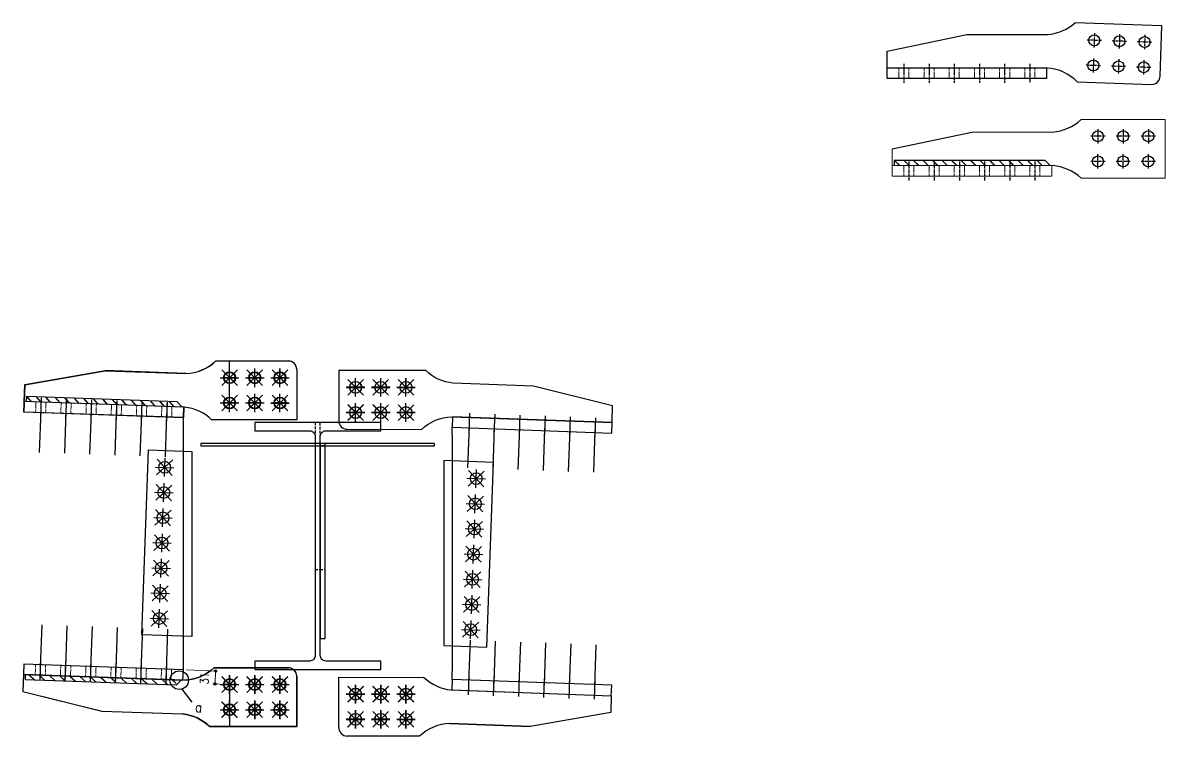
# Model space of a CAD drawing. Extents: x 89504 to 820828, y -112826 to 219894.
# Drawn here: x 807900 to 810620, y -107600 to -105902 of the extents above; entities that cross this region are included whole.
import ezdxf
from ezdxf.enums import TextEntityAlignment as Align

# ---------------------------------------------------------------- set-up
doc = ezdxf.new("R2010")
doc.units = 0
doc.header["$MEASUREMENT"] = 0
for name, pattern in [('CENTER', [2, 1.25, -0.25, 0.25, -0.25]), ('CENTER1', [10, 6.25, -1.25, 1.25, -1.25]), ('DUMMY', [0]), ('HIDDEN', [9.525, 6.35, -3.175])]:
    doc.linetypes.add(name, pattern=pattern)
doc.layers.get('0').update_dxf_attribs({"color": 3, "linetype": 'CONTINUOUS'})
doc.layers.get('Defpoints').update_dxf_attribs({"linetype": 'CONTINUOUS'})
for name, color, linetype in [('2D_HL_GLN', 6, 'CONTINUOUS'), ('G_--_GLN', 7, 'CONTINUOUS'), ('G_--_KLN', 2, 'HIDDEN'), ('JO_--_GLN', 7, 'CONTINUOUS'), ('JO_--_KLN', 2, 'HIDDEN'), ('JO_BLT_MRK', 6, 'CONTINUOUS'), ('WCS金物', 30, 'CONTINUOUS'), ('寸法', 4, 'CONTINUOUS'), ('金物', 7, 'CONTINUOUS')]:
    doc.layers.add(name, color=color, linetype=linetype)
doc.layers.add('_1-F_ADDL', color=8, linetype='DUMMY', plot=False)
doc.styles.add('DRACAD', font='txt', dxfattribs={"width": 0.85, "bigfont": 'extfont2'})
doc.styles.add('KANJI', font='simplex.shx', dxfattribs={"width": 0.7, "bigfont": 'extfont2.shx'})
doc.dimstyles.new('S5', dxfattribs={"dimscale": 5, "dimtxt": 4, "dimasz": 1, "dimexe": 1, "dimexo": 1.5, "dimgap": 1, "dimtad": 1, "dimtxsty": 'KANJI', "dimblk": 'ORIGIN', "dimcen": 0, "dimclrd": 256, "dimclre": 256, "dimclrt": 256, "dimadec": 0, "dimazin": 0, "dimtfac": 1, "dimtmove": 2, "dimatfit": 2, "dimfxl": 1, "dimtolj": 2, "dimlwd": 5, "dimlwe": 5, "dimarcsym": 0})

# ---------------------------------------------------------------- blocks, each defined once
blk = doc.blocks.new('_ORIGIN')
at = {"color": 0, "linetype": 'ByBlock'}
blk.add_line((0, 0), (-1, 0), dxfattribs=at)
blk.add_circle((0, 0), 0.5, dxfattribs=at)
blk = doc.blocks.new('*D347')
at = {"layer": 'Defpoints', "color": 0}
for p in [(808282.1, -107442), (808358.6, -107444.7), (808392.1, -107477)]:
    blk.add_point(p, dxfattribs=at)
at = {"layer": '寸法', "lineweight": 5}
for p, q in [((808289.6, -107442.3), (808363.6, -107444.9)), ((808384.6, -107476.8), (808352.6, -107475.7)), ((808357.7, -107470.8), (808358.5, -107449.7))]:
    blk.add_line(p, q, dxfattribs=at)
at = {"layer": '寸法', "lineweight": 5, "xscale": 5, "yscale": 5, "zscale": 5}
for p, rotation in [((808358.6, -107444.7), 87.99999999999292), ((808357.6, -107475.8), 267.9999999999929)]:
    blk.add_blockref('_ORIGIN', p, dxfattribs=dict(at, rotation=rotation))
at = {"layer": '寸法', "insert": (808332.6, -107462.1), "char_height": 20, "attachment_point": 5, "rotation": 88, "style": 'DRACAD'}
blk.add_mtext('\\A2;31', dxfattribs=at)

msp = doc.modelspace()

# ---------------------------------------------------------------- hatches: boundary and pattern name
at = {"layer": '金物', "ltscale": 6}
h = msp.add_hatch(dxfattribs=at)
h.set_pattern_fill('JIS_LC_20', color=256, scale=0.8, angle=90)
h.set_pattern_definition([(135, (808065.551, -109320.765), (-11.31371, -11.31371), []), (135, (808065.551, -109320.445), (-11.31371, -11.31371), [])])
h.paths.add_polyline_path([(810153.55118, -106241.76536), (809974.55118, -106241.76536), (809974.55118, -106229.76536), (810153.55118, -106229.76536)])
h.paths.add_polyline_path([(810333.55118, -106241.76536), (810153.55118, -106241.76536), (810153.55118, -106229.76536), (810333.55118, -106229.76536)])
h.paths.add_polyline_path([(810331.55118, -106241.76536), (810333.55118, -106235.76536)], flags=17)
h = msp.add_hatch(dxfattribs=at)
h.set_pattern_fill('JIS_LC_20', color=256, scale=0.8, angle=88)
h.set_pattern_definition([(133, (805892.902, -109814.073), (-11.70166, -10.911974), []), (133, (805892.913, -109813.754), (-11.70166, -10.911974), [])])
h.paths.add_polyline_path([(808087.08529, -106809.81921), (807908.19433, -106803.5722), (807908.61312, -106791.57951), (808087.50408, -106797.82652)])
h.paths.add_polyline_path([(808266.97564, -106816.10112), (808087.08529, -106809.81921), (808087.50408, -106797.82652), (808267.39443, -106804.10843)])
h.paths.add_polyline_path([(808264.97685, -106816.03132), (808267.18503, -106810.10478)], flags=17)
h = msp.add_hatch(dxfattribs=at)
h.set_pattern_fill('JIS_LC_20', color=256, scale=0.8, angle=268)
h.set_pattern_definition([(137, (806106.068, -110515.152), (-10.911974, -11.70166), []), (137, (806106.057, -110514.832), (-10.911974, -11.70166), [])])
h.paths.add_polyline_path([(808085.34031, -107460.17781), (807906.44935, -107453.9308), (807906.03056, -107465.92349), (808084.92152, -107472.1705)])
h.paths.add_polyline_path([(808265.23066, -107466.45972), (808085.34031, -107460.17781), (808084.92152, -107472.1705), (808264.81187, -107478.45241)])
h.paths.add_polyline_path([(808263.23188, -107466.38992), (808265.02126, -107472.45607)], flags=17)

# ---------------------------------------------------------------- linework, layer by layer
at = {"layer": '2D_HL_GLN'}
for p, q in [((808410.7594, -106727.97828), (808373.4234, -106765.31428)), ((808373.4254, -106727.97628), (808410.7614, -106765.31228)), ((808392.0934, -106768.64428), (808392.0934, -106724.64428)), ((808470.7594, -106727.97828), (808433.4234, -106765.31428)), ((808433.4254, -106727.97628), (808470.7614, -106765.31228)), ((808452.0934, -106768.64428), (808452.0934, -106724.64428)), ((808530.7594, -106727.97828), (808493.4234, -106765.31428)), ((808493.4254, -106727.97628), (808530.7614, -106765.31228)), ((808512.0934, -106768.64428), (808512.0934, -106724.64428)), ((808370.0934, -106746.64428), (808414.0934, -106746.64428)), ((808430.0934, -106746.64428), (808474.0934, -106746.64428)), ((808490.0934, -106746.64428), (808534.0934, -106746.64428)), ((808710.7594, -106751.02974), (808673.4234, -106788.36574)), ((808673.4254, -106751.02774), (808710.7614, -106788.36374)), ((808692.0934, -106791.69574), (808692.0934, -106747.69574)), ((808770.7594, -106751.02974), (808733.4234, -106788.36574)), ((808733.4254, -106751.02774), (808770.7614, -106788.36374)), ((808752.0934, -106791.69574), (808752.0934, -106747.69574)), ((808830.7594, -106751.02974), (808793.4234, -106788.36574)), ((808793.4254, -106751.02774), (808830.7614, -106788.36374)), ((808812.0934, -106791.69574), (808812.0934, -106747.69574)), ((808410.7594, -106787.97828), (808373.4234, -106825.31428)), ((808373.4254, -106787.97628), (808410.7614, -106825.31228)), ((808392.0934, -106828.64428), (808392.0934, -106784.64428)), ((808470.7594, -106787.97828), (808433.4234, -106825.31428)), ((808433.4254, -106787.97628), (808470.7614, -106825.31228)), ((808452.0934, -106828.64428), (808452.0934, -106784.64428)), ((808530.7594, -106787.97828), (808493.4234, -106825.31428)), ((808493.4254, -106787.97628), (808530.7614, -106825.31228)), ((808512.0934, -106828.64428), (808512.0934, -106784.64428)), ((808670.0934, -106769.69574), (808714.0934, -106769.69574)), ((808730.0934, -106769.69574), (808774.0934, -106769.69574)), ((808790.0934, -106769.69574), (808834.0934, -106769.69574)), ((808370.0934, -106806.64428), (808414.0934, -106806.64428)), ((808430.0934, -106806.64428), (808474.0934, -106806.64428)), ((808490.0934, -106806.64428), (808534.0934, -106806.64428)), ((808710.7594, -106811.02974), (808673.4234, -106848.36574)), ((808673.4254, -106811.02774), (808710.7614, -106848.36374)), ((808692.0934, -106851.69574), (808692.0934, -106807.69574)), ((808770.7594, -106811.02974), (808733.4234, -106848.36574)), ((808733.4254, -106811.02774), (808770.7614, -106848.36374)), ((808752.0934, -106851.69574), (808752.0934, -106807.69574)), ((808830.7594, -106811.02974), (808793.4234, -106848.36574)), ((808793.4254, -106811.02774), (808830.7614, -106848.36374)), ((808812.0934, -106851.69574), (808812.0934, -106807.69574)), ((807942.4937, -106824.40937), (807938.89424, -106924.34457)), ((808002.45482, -106826.56905), (807998.85536, -106926.50425)), ((808062.41594, -106828.72872), (808058.81648, -106928.66392)), ((808122.37706, -106830.88839), (808118.7776, -106930.82359)), ((808182.33818, -106833.04807), (808178.73872, -106932.98327)), ((808242.29929, -106835.20774), (808238.69984, -106935.14294)), ((808670.0934, -106829.69574), (808714.0934, -106829.69574)), ((808730.0934, -106829.69574), (808774.0934, -106829.69574)), ((808790.0934, -106829.69574), (808834.0934, -106829.69574)), ((808962.24745, -106861.13876), (808958.648, -106961.07396)), ((809022.20857, -106863.29843), (809018.60912, -106963.23363)), ((809082.16969, -106865.45811), (809078.57024, -106965.3933)), ((809142.13081, -106867.61778), (809138.53135, -106967.55298)), ((809202.09193, -106869.77745), (809198.49247, -106969.71265)), ((809262.05305, -106871.93713), (809258.45359, -106971.87233)), ((807942.13375, -107434.79195), (807945.73321, -107334.85676)), ((808002.09487, -107436.95163), (808005.69433, -107337.01643)), ((808062.05599, -107439.1113), (808065.65545, -107339.1761)), ((808122.01711, -107441.27097), (808125.61657, -107341.33578)), ((808181.97823, -107443.43065), (808185.57769, -107343.49545)), ((808241.93935, -107445.59032), (808245.5388, -107345.65512)), ((808961.88751, -107471.52134), (808965.48696, -107371.58614)), ((809021.84863, -107473.68101), (809025.44808, -107373.74581)), ((809081.80975, -107475.84069), (809085.4092, -107375.90549)), ((809141.77086, -107478.00036), (809145.37032, -107378.06516)), ((809201.73198, -107480.16003), (809205.33144, -107380.22483)), ((809261.6931, -107482.31971), (809265.29256, -107382.38451)), ((808410.7594, -107458.36734), (808373.4234, -107495.70334)), ((808373.4254, -107458.36534), (808410.7614, -107495.70134)), ((808392.0934, -107499.03334), (808392.0934, -107455.03334)), ((808470.7594, -107458.36734), (808433.4234, -107495.70334)), ((808433.4254, -107458.36534), (808470.7614, -107495.70134)), ((808452.0934, -107499.03334), (808452.0934, -107455.03334)), ((808530.7594, -107458.36734), (808493.4234, -107495.70334)), ((808493.4254, -107458.36534), (808530.7614, -107495.70134)), ((808512.0934, -107499.03334), (808512.0934, -107455.03334)), ((808370.0934, -107477.03334), (808414.0934, -107477.03334)), ((808430.0934, -107477.03334), (808474.0934, -107477.03334)), ((808490.0934, -107477.03334), (808534.0934, -107477.03334)), ((808670.0934, -107500.0848), (808714.0934, -107500.0848)), ((808710.7594, -107481.4188), (808673.4234, -107518.7548)), ((808673.4254, -107481.4168), (808710.7614, -107518.7528)), ((808692.0934, -107522.0848), (808692.0934, -107478.0848)), ((808730.0934, -107500.0848), (808774.0934, -107500.0848)), ((808770.7594, -107481.4188), (808733.4234, -107518.7548)), ((808733.4254, -107481.4168), (808770.7614, -107518.7528)), ((808752.0934, -107522.0848), (808752.0934, -107478.0848)), ((808790.0934, -107500.0848), (808834.0934, -107500.0848)), ((808830.7594, -107481.4188), (808793.4234, -107518.7548)), ((808793.4254, -107481.4168), (808830.7614, -107518.7528)), ((808812.0934, -107522.0848), (808812.0934, -107478.0848)), ((808410.7594, -107518.36734), (808373.4234, -107555.70334)), ((808373.4254, -107518.36534), (808410.7614, -107555.70134)), ((808392.0934, -107559.03334), (808392.0934, -107515.03334)), ((808470.7594, -107518.36734), (808433.4234, -107555.70334)), ((808433.4254, -107518.36534), (808470.7614, -107555.70134)), ((808452.0934, -107559.03334), (808452.0934, -107515.03334)), ((808530.7594, -107518.36734), (808493.4234, -107555.70334)), ((808493.4254, -107518.36534), (808530.7614, -107555.70134)), ((808512.0934, -107559.03334), (808512.0934, -107515.03334)), ((808370.0934, -107537.03334), (808414.0934, -107537.03334)), ((808430.0934, -107537.03334), (808474.0934, -107537.03334)), ((808490.0934, -107537.03334), (808534.0934, -107537.03334)), ((808710.7594, -107541.4188), (808673.4234, -107578.7548)), ((808673.4254, -107541.4168), (808710.7614, -107578.7528)), ((808692.0934, -107582.0848), (808692.0934, -107538.0848)), ((808770.7594, -107541.4188), (808733.4234, -107578.7548)), ((808733.4254, -107541.4168), (808770.7614, -107578.7528)), ((808752.0934, -107582.0848), (808752.0934, -107538.0848)), ((808830.7594, -107541.4188), (808793.4234, -107578.7548)), ((808793.4254, -107541.4168), (808830.7614, -107578.7528)), ((808812.0934, -107582.0848), (808812.0934, -107538.0848)), ((808670.0934, -107560.0848), (808714.0934, -107560.0848)), ((808730.0934, -107560.0848), (808774.0934, -107560.0848)), ((808790.0934, -107560.0848), (808834.0934, -107560.0848))]:
    msp.add_line(p, q, dxfattribs=at)
for centre in [(808392.0934, -106746.64428), (808452.0934, -106746.64428), (808512.0934, -106746.64428), (808692.0934, -106769.69574), (808752.0934, -106769.69574), (808812.0934, -106769.69574), (808392.0934, -106806.64428), (808452.0934, -106806.64428), (808512.0934, -106806.64428), (808692.0934, -106829.69574), (808752.0934, -106829.69574), (808812.0934, -106829.69574), (808392.0934, -107477.03334), (808452.0934, -107477.03334), (808512.0934, -107477.03334), (808692.0934, -107500.0848), (808752.0934, -107500.0848), (808812.0934, -107500.0848), (808392.0934, -107537.03334), (808452.0934, -107537.03334), (808512.0934, -107537.03334), (808692.0934, -107560.0848), (808752.0934, -107560.0848), (808812.0934, -107560.0848)]:
    msp.add_circle(centre, 14, dxfattribs=at)
at = {"layer": '_1-F_ADDL'}
for p, q in [((808392.0934, -106789.64428), (808392.0934, -106706.64655)), ((808392.0934, -107494.03334), (808392.0934, -107577.03334))]:
    msp.add_line(p, q, dxfattribs=at)
at = {"layer": 'G_--_GLN'}
for p, q in [((808282.0934, -106860.6566), (808282.0934, -106841.64428)), ((808282.0934, -107423.02102), (808282.0934, -106860.6566)), ((808922.0934, -106883.70806), (808922.0934, -106864.69574)), ((808922.0934, -106883.70806), (808922.0934, -107446.07248)), ((808282.0934, -107442.03334), (808282.0934, -107423.02102)), ((808922.0934, -107465.0848), (808922.0934, -107446.07248))]:
    msp.add_line(p, q, dxfattribs=at)
msp.add_lwpolyline([(808452.0934, -106853.17001), (808452.0934, -106873.17001), (808583.0934, -106873.17001, -0.4142135624), (808596.0934, -106886.17001), (808596.0934, -107408.17001, -0.4142135624), (808583.0934, -107421.17001), (808452.0934, -107421.17001), (808452.0934, -107441.17001), (808752.0934, -107441.17001), (808752.0934, -107421.17001), (808621.0934, -107421.17001, -0.4142135624), (808608.0934, -107408.17001), (808608.0934, -106886.17001, -0.4142135624), (808621.0934, -106873.17001), (808752.0934, -106873.17001), (808752.0934, -106853.17001)], format="xyb", close=True, dxfattribs=at)
at = {"layer": 'G_--_KLN'}
msp.add_lwpolyline([(808596.0934, -106853.16982), (808596.0934, -107203.16982), (808608.0934, -107203.16982), (808608.0934, -106853.16982)], close=True, dxfattribs=at)
at = {"layer": 'JO_--_GLN'}
for p, q in [((808183.42807, -107358.42775), (808199.26568, -106918.71288)), ((808199.26568, -106918.71288), (808302.0934, -106922.41652)), ((808302.0934, -106922.41652), (808302.0934, -107362.70183)), ((809020.75873, -106948.30133), (808902.0934, -106944.02725)), ((808902.0934, -106944.02725), (808902.0934, -107384.31256)), ((809004.92112, -107388.0162), (809020.75873, -106948.30133)), ((808302.0934, -107362.70183), (808183.42807, -107358.42775)), ((808902.0934, -107384.31256), (809004.92112, -107388.0162))]:
    msp.add_line(p, q, dxfattribs=at)
for points in [[(808324.0934, -106903.16982), (808324.0934, -106909.16982), (808880.0934, -106909.16982), (808880.0934, -106903.16982)], [(808620.0934, -107367.17001), (808620.0934, -106909.16982), (808608.0934, -106909.16982), (808608.0934, -107367.17001)]]:
    msp.add_lwpolyline(points, close=True, dxfattribs=at)
at = {"layer": 'JO_--_KLN'}
msp.add_lwpolyline([(808608.0934, -106903.16982), (808608.0934, -107203.16982), (808620.0934, -107203.16982), (808620.0934, -106903.16982)], close=True, dxfattribs=at)
at = {"layer": 'JO_BLT_MRK'}
for p, q in [((808215.81423, -106959.33486), (808259.78572, -106960.91862)), ((808257.12575, -106942.14471), (808218.47005, -106978.11262)), ((808219.81602, -106940.79889), (808255.78393, -106979.45459)), ((808237.00809, -106982.11248), (808238.59185, -106938.141)), ((808957.35912, -106986.04375), (809001.33061, -106987.62751)), ((808998.67065, -106968.8536), (808960.01495, -107004.82151)), ((808961.36091, -106967.50778), (808997.32882, -107006.16348)), ((808978.55299, -107008.82137), (808980.13675, -106964.84988)), ((808254.96608, -107002.10583), (808216.31038, -107038.07374)), ((808217.65634, -107000.76001), (808253.62426, -107039.41571)), ((808234.84842, -107042.0736), (808236.43218, -106998.10211)), ((808213.65456, -107019.29598), (808257.62604, -107020.87974)), ((808996.51097, -107028.81472), (808957.85527, -107064.78263)), ((808959.20124, -107027.4689), (808995.16915, -107066.12459)), ((808976.39331, -107068.78249), (808977.97707, -107024.811)), ((808252.80641, -107062.06695), (808214.15071, -107098.03486)), ((808215.49667, -107060.72113), (808251.46458, -107099.37683)), ((808232.68875, -107102.03472), (808234.27251, -107058.06323)), ((808955.19945, -107046.00487), (808999.17094, -107047.58863)), ((808211.49488, -107079.2571), (808255.46637, -107080.84086)), ((808994.3513, -107088.77584), (808955.6956, -107124.74375)), ((808957.04156, -107087.43002), (808993.00948, -107126.08571)), ((808974.23364, -107128.74361), (808975.8174, -107084.77212)), ((808250.64673, -107122.02807), (808211.99103, -107157.99598)), ((808213.337, -107120.68225), (808249.30491, -107159.33795)), ((808230.52907, -107161.99584), (808232.11283, -107118.02435)), ((808953.03978, -107105.96598), (808997.01126, -107107.54975)), ((808209.33521, -107139.21822), (808253.3067, -107140.80198)), ((808992.19163, -107148.73695), (808953.53593, -107184.70487)), ((808954.88189, -107147.39113), (808990.8498, -107186.04683)), ((808972.07397, -107188.70473), (808973.65773, -107144.73324)), ((808950.8801, -107165.9271), (808994.85159, -107167.51086)), ((808207.17554, -107199.17934), (808251.14702, -107200.7631)), ((808248.48706, -107181.98919), (808209.83136, -107217.9571)), ((808211.17732, -107180.64337), (808247.14524, -107219.29906)), ((808228.3694, -107221.95696), (808229.95316, -107177.98547)), ((808969.91429, -107248.66585), (808971.49805, -107204.69436)), ((808948.72043, -107225.88822), (808992.69192, -107227.47198)), ((808990.03195, -107208.69807), (808951.37625, -107244.66599)), ((808952.72222, -107207.35225), (808988.69013, -107246.00795)), ((808246.32739, -107241.9503), (808207.67169, -107277.91822)), ((808209.01765, -107240.60449), (808244.98556, -107279.26018)), ((808226.20973, -107281.91808), (808227.79349, -107237.94659)), ((808205.01586, -107259.14045), (808248.98735, -107260.72421)), ((808946.56076, -107285.84934), (808990.53224, -107287.4331)), ((808987.87228, -107268.65919), (808949.21658, -107304.62711)), ((808950.56254, -107267.31337), (808986.53046, -107305.96907)), ((808967.75462, -107308.62697), (808969.33838, -107264.65548)), ((808244.16771, -107301.91142), (808205.51201, -107337.87934)), ((808206.85798, -107300.5656), (808242.82589, -107339.2213)), ((808224.05005, -107341.8792), (808225.63381, -107297.90771)), ((808202.85619, -107319.10157), (808246.82768, -107320.68533)), ((808985.71261, -107328.62031), (808947.05691, -107364.58822)), ((808948.40287, -107327.27449), (808984.37078, -107365.93019)), ((808965.59495, -107368.58809), (808967.17871, -107324.6166)), ((808944.40108, -107345.81046), (808988.37257, -107347.39422))]:
    msp.add_line(p, q, dxfattribs=at)
for centre in [(808237.79997, -106960.12674), (808979.34487, -106986.83563), (808235.6403, -107020.08786), (808977.18519, -107046.79675), (808233.48063, -107080.04898), (808975.02552, -107106.75786), (808231.32095, -107140.0101), (808972.86585, -107166.71898), (808229.16128, -107199.97122), (808970.70617, -107226.6801), (808227.00161, -107259.93233), (808968.5465, -107286.64122), (808224.84193, -107319.89345), (808966.38683, -107346.60234)]:
    msp.add_circle(centre, 14, dxfattribs=at)
at = {"layer": 'WCS金物', "color": 30}
for p, q in [((808532.93893, -106706.93112), (808532.93893, -106706.93112)), ((807904.67931, -106763.00838), (808095.99598, -106729.87331)), ((808095.99598, -106729.87331), (808095.99598, -106729.87331)), ((808095.99598, -106729.87331), (808095.99598, -106729.87331)), ((808095.99598, -106729.87331), (808095.99598, -106729.87331)), ((808287.87156, -106736.78431), (808095.99598, -106729.87331)), ((808410.88387, -106728.11893), (808373.50699, -106765.41401)), ((808373.54989, -106728.07603), (808410.84497, -106765.45291)), ((808392.17333, -106768.76446), (808392.22153, -106724.76449)), ((808470.88383, -106728.18466), (808433.50695, -106765.47974)), ((808433.54986, -106728.14176), (808470.84493, -106765.51864)), ((808452.17329, -106768.83019), (808452.2215, -106724.83022)), ((808530.8838, -106728.2504), (808493.50692, -106765.54547)), ((808493.54982, -106728.2075), (808530.8449, -106765.58438)), ((808512.17326, -106768.89592), (808512.22146, -106724.89595)), ((808652.24142, -106729.39992), (808652.24142, -106729.39992)), ((807904.67931, -106763.00838), (807904.67931, -106763.00838)), ((807904.67931, -106763.00838), (807904.67931, -106763.00838)), ((808370.19744, -106746.74037), (808414.19742, -106746.78857)), ((808430.19741, -106746.8061), (808474.19738, -106746.85431)), ((808490.19737, -106746.87183), (808534.19735, -106746.92004)), ((808714.19756, -106769.46765), (808670.19758, -106769.41947)), ((808710.886, -106750.79601), (808673.50914, -106788.0911)), ((808673.55202, -106750.75713), (808710.84711, -106788.13399)), ((808692.17348, -106791.44354), (808692.22166, -106747.44357)), ((808774.19752, -106769.53335), (808730.19755, -106769.48517)), ((808770.88597, -106750.86172), (808733.5091, -106788.15681)), ((808733.55199, -106750.82283), (808770.84708, -106788.1997)), ((808752.17344, -106791.50925), (808752.22163, -106747.50928)), ((808834.19749, -106769.59906), (808790.19751, -106769.55087)), ((808830.88593, -106750.92742), (808793.50907, -106788.22251)), ((808793.55195, -106750.88854), (808830.84704, -106788.2654)), ((808812.17341, -106791.57495), (808812.22159, -106747.57498)), ((809115.74969, -106766.60271), (809115.74969, -106766.60271)), ((808410.81814, -106788.1189), (808373.44126, -106825.41397)), ((808373.48416, -106788.076), (808410.77924, -106825.45288)), ((808392.1076, -106828.76442), (808392.1558, -106784.76445)), ((808470.8181, -106788.18463), (808433.44122, -106825.4797)), ((808433.48413, -106788.14173), (808470.7792, -106825.51861)), ((808452.10756, -106828.83015), (808452.15577, -106784.83018)), ((808530.81807, -106788.25036), (808493.44119, -106825.54543)), ((808493.48409, -106788.20746), (808530.77917, -106825.58434)), ((808512.10753, -106828.89589), (808512.15573, -106784.89591)), ((807903.19441, -106812.73615), (807903.19441, -106812.73615)), ((807903.23952, -106802.98246), (807903.23952, -106802.98246)), ((808284.99198, -106816.73247), (807903.23952, -106802.98246)), ((807903.23952, -106802.98246), (807903.23952, -106802.98246)), ((808282.99327, -106816.66048), (808282.99327, -106816.66048)), ((808370.13171, -106806.74033), (808414.13169, -106806.78854)), ((808430.13168, -106806.80607), (808474.13165, -106806.85427)), ((808490.13164, -106806.8718), (808534.13161, -106806.92)), ((808710.8203, -106810.79598), (808673.44343, -106848.09107)), ((808673.48632, -106810.75709), (808710.78141, -106848.13396)), ((808692.10777, -106851.44351), (808692.15596, -106807.44353)), ((808770.82026, -106810.86168), (808733.4434, -106848.15677)), ((808733.48628, -106810.8228), (808770.78137, -106848.19966)), ((808752.10774, -106851.50921), (808752.15592, -106807.50924)), ((808830.82023, -106810.92738), (808793.44336, -106848.22248)), ((808793.48625, -106810.8885), (808830.78134, -106848.26536)), ((808812.1077, -106851.57492), (808812.15589, -106807.57494)), ((809304.18679, -106813.41571), (809304.18679, -106813.41571)), ((808351.86807, -106849.16068), (808351.86807, -106849.16068)), ((808552.08774, -106846.94011), (808552.08774, -106846.94011)), ((808552.11166, -106845.52605), (808552.11166, -106845.52605)), ((808714.13185, -106829.46761), (808670.13188, -106829.41943)), ((808774.13182, -106829.53332), (808730.13184, -106829.48513)), ((808834.13178, -106829.59902), (808790.13181, -106829.55084)), ((808922.99326, -106839.71194), (808922.99326, -106839.71194)), ((808652.08814, -106869.39912), (808652.08814, -106869.39912)), ((809302.74702, -106853.38979), (809302.74702, -106853.38979)), ((808552.09866, -107437.33002), (808552.09866, -107437.33002)), ((807901.43978, -107453.33921), (807901.43978, -107453.33921)), ((808281.19354, -107467.01714), (808281.19354, -107467.01714)), ((808373.36657, -107495.80171), (808410.74344, -107458.50663)), ((808410.70055, -107495.84061), (808373.40546, -107458.46373)), ((808392.0791, -107455.15419), (808392.0309, -107499.15416)), ((808433.36653, -107495.86743), (808470.7434, -107458.57235)), ((808470.70051, -107495.90632), (808433.40542, -107458.52945)), ((808452.07906, -107455.2199), (808452.03087, -107499.21988)), ((808493.36649, -107495.93315), (808530.74336, -107458.63806)), ((808530.70047, -107495.97204), (808493.40539, -107458.59517)), ((808512.07902, -107455.28562), (808512.03083, -107499.28559)), ((808652.07515, -107461.20309), (808652.07515, -107461.20309)), ((808652.09906, -107459.78904), (808652.09906, -107459.78904)), ((808852.31873, -107457.56842), (808852.31873, -107457.56842)), ((807900, -107493.31329), (807900, -107493.31329)), ((808370.05501, -107477.13008), (808414.05499, -107477.17827)), ((808430.05498, -107477.19579), (808474.05495, -107477.24399)), ((808490.05494, -107477.26151), (808534.05492, -107477.3097)), ((808714.05517, -107499.85734), (808670.0552, -107499.80914)), ((808673.36875, -107518.47878), (808710.74562, -107481.1837)), ((808710.70272, -107518.52167), (808673.40764, -107481.1448)), ((808692.07928, -107477.83325), (808692.03109, -107521.83323)), ((808774.05513, -107499.92305), (808730.05516, -107499.87486)), ((808733.36871, -107518.5445), (808770.74558, -107481.24942)), ((808770.70269, -107518.58739), (808733.4076, -107481.21052)), ((808752.07924, -107477.89897), (808752.03105, -107521.89894)), ((808834.0551, -107499.98877), (808790.05512, -107499.94058)), ((808793.36868, -107518.61022), (808830.74555, -107481.31513)), ((808830.70265, -107518.65311), (808793.40757, -107481.27624)), ((808812.07921, -107477.96469), (808812.03101, -107521.96466)), ((808919.19483, -107489.99661), (809300.94729, -107503.74653)), ((808921.19354, -107490.0686), (808921.19354, -107490.0686)), ((809300.94729, -107503.74653), (809300.94729, -107503.74653)), ((809300.94729, -107503.74653), (809300.94729, -107503.74653)), ((809300.9924, -107493.99283), (809300.9924, -107493.99283)), ((808373.30085, -107555.80168), (808410.67772, -107518.50659)), ((808410.63483, -107555.84057), (808373.33974, -107518.4637)), ((808392.01338, -107515.15415), (808391.96519, -107559.15412)), ((808433.30081, -107555.8674), (808470.67768, -107518.57231)), ((808470.63479, -107555.90629), (808433.33971, -107518.52942)), ((808452.01334, -107515.21987), (808451.96515, -107559.21984)), ((808493.30078, -107555.93311), (808530.67765, -107518.63803)), ((808530.63476, -107555.972), (808493.33967, -107518.59513)), ((808512.01331, -107515.28558), (808511.96512, -107559.28556)), ((808088.4371, -107540.12634), (808088.4371, -107540.12634)), ((808369.9893, -107537.13004), (808413.98927, -107537.17823)), ((808429.98926, -107537.19576), (808473.98923, -107537.24395)), ((808489.98923, -107537.26147), (808533.9892, -107537.30967)), ((808673.30303, -107578.47875), (808710.6799, -107541.18366)), ((808710.63701, -107578.52164), (808673.34192, -107541.14477)), ((808692.01356, -107537.83322), (808691.96537, -107581.83319)), ((808733.303, -107578.54446), (808770.67987, -107541.24938)), ((808770.63697, -107578.58736), (808733.34189, -107541.21048)), ((808752.01353, -107537.89893), (808751.96533, -107581.89891)), ((808793.30296, -107578.61018), (808830.67983, -107541.3151)), ((808830.63694, -107578.65307), (808793.34185, -107541.2762)), ((808812.01349, -107537.96465), (808811.9653, -107581.96462)), ((809299.50751, -107543.72061), (809108.19085, -107576.85572)), ((809299.50751, -107543.72061), (809299.50751, -107543.72061)), ((809299.50751, -107543.72061), (809299.50751, -107543.72061)), ((808551.94535, -107577.32922), (808551.94535, -107577.32922)), ((808713.98945, -107559.8573), (808669.98948, -107559.80911)), ((808773.98942, -107559.92302), (808729.98944, -107559.87482)), ((808833.98938, -107559.98873), (808789.98941, -107559.94054)), ((808916.31527, -107569.94477), (809108.19085, -107576.85572)), ((809108.19085, -107576.85572), (809108.19085, -107576.85572)), ((809108.19085, -107576.85572), (809108.19085, -107576.85572)), ((809108.19085, -107576.85572), (809108.19085, -107576.85572)), ((808671.24791, -107599.79802), (808671.24791, -107599.79802))]:
    msp.add_line(p, q, dxfattribs=at)
at = {"layer": 'WCS金物', "color": 30, "linetype": 'Continuous'}
for p, q in [((807943.57355, -106794.42873), (807941.95378, -106839.39957)), ((808003.53467, -106796.58842), (808001.9149, -106841.55926)), ((808063.49578, -106798.74811), (808061.87602, -106843.71894)), ((808123.4569, -106800.90779), (808121.83714, -106845.87863)), ((808183.41802, -106803.06748), (808181.79826, -106848.03832)), ((808243.37914, -106805.22717), (808241.75937, -106850.19801)), ((808963.32728, -106831.15819), (808961.70754, -106876.12903)), ((809023.2884, -106833.31785), (809021.66866, -106878.28869)), ((809083.24952, -106835.47751), (809081.62978, -106880.44835)), ((809143.21064, -106837.63718), (809141.5909, -106882.60802)), ((809203.17176, -106839.79684), (809201.55202, -106884.76768)), ((809263.13288, -106841.9565), (809261.51314, -106886.92734)), ((807941.05392, -107464.77251), (807942.67367, -107419.80167)), ((808001.01504, -107466.93219), (808002.63479, -107421.96135)), ((808060.97615, -107469.09186), (808062.59591, -107424.12102)), ((808120.93727, -107471.25153), (808122.55703, -107426.28069)), ((808180.89839, -107473.41121), (808182.51815, -107428.44037)), ((808240.85951, -107475.57088), (808242.47927, -107430.60004)), ((808960.80767, -107501.5019), (808962.42743, -107456.53106)), ((809020.76879, -107503.66157), (809022.38854, -107458.69073)), ((809080.72991, -107505.82125), (809082.34966, -107460.85041)), ((809140.69103, -107507.98092), (809142.31078, -107463.01008)), ((809200.65215, -107510.14059), (809202.2719, -107465.16975)), ((809260.61327, -107512.30027), (809262.23302, -107467.32943))]:
    msp.add_line(p, q, dxfattribs=at)
at = {"layer": 'WCS金物', "color": 30}
for points in [[(808552.2192, -106726.94008), (808552.08774, -106846.94011), (808349.40042, -106846.71727, 0.1659120631), (808284.99204, -106816.73166), (807903.23952, -106802.98246), (807904.67931, -106763.00838), (808095.99598, -106729.87331), (808287.87156, -106736.78431, 0.1827947522), (808359.66343, -106706.7291), (808532.93893, -106706.93112)], [(808552.21902, -106726.94008, 0.4142135624), (808532.24095, -106706.91817)], [(808651.96763, -107579.78907), (808652.09906, -107459.78904), (808854.78638, -107460.01182, 0.1659120631), (808919.19477, -107489.99742), (809300.94729, -107503.74653), (809299.50751, -107543.72061), (809108.19085, -107576.85572), (808916.31527, -107569.94477, 0.1827947522), (808844.52341, -107600), (808671.24791, -107599.79802)], [(808651.96781, -107579.78907, 0.4142135624), (808671.94588, -107599.81097)]]:
    msp.add_lwpolyline(points, format="xyb", dxfattribs=at)
for points in [[(808920.99456, -106839.63995), (809302.74702, -106853.38979), (809304.18679, -106813.41571), (809115.74969, -106766.60271), (808923.8741, -106759.69179, -0.1661810807), (808859.38305, -106729.62679), (808652.24142, -106729.39992), (808652.11001, -106849.39995, 0.4142135624), (808672.08827, -106869.42184), (808849.28615, -106869.61528, -0.182524218)], [(808283.19224, -107467.08913), (807901.43978, -107453.33921), (807900, -107493.31329), (808088.4371, -107540.12634), (808280.31268, -107547.03729, -0.1661810807), (808344.80373, -107577.1023), (808551.94535, -107577.32922), (808552.07679, -107457.32919, 0.4142135624), (808532.09853, -107437.30729), (808354.90066, -107437.11382, -0.182524218)]]:
    msp.add_lwpolyline(points, format="xyb", close=True, dxfattribs=at)
for points in [[(807902.33965, -106827.96625), (808282.0934, -106841.64428), (808282.99327, -106816.66048), (807903.23952, -106802.98246)], [(808922.0934, -106864.69574), (809301.84716, -106878.37359), (809302.74702, -106853.38979), (808922.99326, -106839.71194)], [(808282.0934, -107442.03334), (807902.33965, -107428.35541), (807901.43978, -107453.33921), (808281.19354, -107467.01714)], [(809301.84716, -107478.76273), (808922.0934, -107465.0848), (808921.19354, -107490.0686), (809300.94729, -107503.74653)]]:
    msp.add_lwpolyline(points, close=True, dxfattribs=at)
for centre in [(808392.19743, -106746.76447), (808452.1974, -106746.8302), (808512.19736, -106746.89594), (808692.19757, -106769.44356), (808752.19753, -106769.50926), (808812.1975, -106769.57497), (808392.1317, -106806.76444), (808452.13166, -106806.83017), (808512.13163, -106806.8959), (808692.13187, -106829.44352), (808752.13183, -106829.50923), (808812.13179, -106829.57493), (808392.055, -107477.15417), (808452.05496, -107477.21989), (808512.05493, -107477.28561), (808692.05518, -107499.83324), (808752.05515, -107499.89896), (808812.05511, -107499.96467), (808391.98928, -107537.15414), (808451.98925, -107537.21985), (808511.98921, -107537.28557), (808691.98947, -107559.8332), (808751.98943, -107559.89892), (808811.98939, -107559.96464)]:
    msp.add_circle(centre, 14, dxfattribs=at)
at = {"layer": '寸法', "linetype": 'CENTER', "ltscale": 5}
for p, q in [((810451.27075, -105926.45156), (810450.08417, -105960.43085)), ((810467.6671, -105944.0345), (810433.68781, -105942.84792)), ((810467.6671, -105944.0345), (810433.68781, -105942.84792)), ((810527.63055, -105946.12847), (810493.65126, -105944.94189)), ((810511.2342, -105928.54553), (810510.04762, -105962.52482)), ((810587.594, -105948.22244), (810553.61471, -105947.03586)), ((810571.19765, -105930.6395), (810570.01107, -105964.61879)), ((810465.57313, -106003.99795), (810431.59384, -106002.81137)), ((810449.17678, -105986.41501), (810447.9902, -106020.3943)), ((810525.53658, -106006.09192), (810491.55729, -106004.90534)), ((810509.14023, -105988.50898), (810507.95365, -106022.48827)), ((810585.50003, -106008.18589), (810551.52074, -106006.99931)), ((810569.10368, -105990.60295), (810567.9171, -106024.58224)), ((808392.0934, -107494.03334), (808392.0934, -107460.03334)), ((808452.0934, -107494.03334), (808452.0934, -107460.03334)), ((808512.0934, -107494.03334), (808512.0934, -107460.03334)), ((808409.0934, -107477.03334), (808375.0934, -107477.03334)), ((808469.0934, -107477.03334), (808435.0934, -107477.03334)), ((808529.0934, -107477.03334), (808495.0934, -107477.03334)), ((808392.0934, -107554.03334), (808392.0934, -107520.03334)), ((808452.0934, -107554.03334), (808452.0934, -107520.03334)), ((808512.0934, -107554.03334), (808512.0934, -107520.03334)), ((808409.0934, -107537.03334), (808375.0934, -107537.03334)), ((808409.0934, -107537.03334), (808375.0934, -107537.03334)), ((808469.0934, -107537.03334), (808435.0934, -107537.03334)), ((808529.0934, -107537.03334), (808495.0934, -107537.03334))]:
    msp.add_line(p, q, dxfattribs=at)
at = {"layer": '寸法', "linetype": 'CENTER1'}
for p, q in [((809997.42902, -105999.54439), (809997.42902, -106044.54439)), ((810057.42902, -105999.54439), (810057.42902, -106044.54439)), ((810117.42902, -105999.54439), (810117.42902, -106044.54439)), ((810177.42902, -105999.54439), (810177.42902, -106044.54439)), ((810237.42902, -105999.54439), (810237.42902, -106044.54439)), ((810459.55118, -106154.76536), (810459.55118, -106188.76536)), ((810519.55118, -106154.76536), (810519.55118, -106188.76536)), ((810579.55118, -106154.76536), (810579.55118, -106188.76536)), ((810476.55118, -106171.76536), (810442.55118, -106171.76536)), ((810536.55118, -106171.76536), (810502.55118, -106171.76536)), ((810596.55118, -106171.76536), (810562.55118, -106171.76536)), ((810459.55118, -106248.76536), (810459.55118, -106214.76536)), ((810519.55118, -106248.76536), (810519.55118, -106214.76536)), ((810579.55118, -106248.76536), (810579.55118, -106214.76536)), ((810009.55118, -106231.76536), (810009.55118, -106276.76536)), ((810069.55118, -106231.76536), (810069.55118, -106276.76536)), ((810129.55118, -106231.76536), (810129.55118, -106276.76536)), ((810189.55118, -106231.76536), (810189.55118, -106276.76536)), ((810249.55118, -106231.76536), (810249.55118, -106276.76536)), ((810309.55118, -106231.76536), (810309.55118, -106276.76536)), ((810476.55118, -106231.76536), (810442.55118, -106231.76536)), ((810536.55118, -106231.76536), (810502.55118, -106231.76536)), ((810596.55118, -106231.76536), (810562.55118, -106231.76536)), ((807943.522, -106794.79978), (807941.95152, -106839.77236)), ((808003.48545, -106796.89374), (808001.91497, -106841.86633)), ((808063.4489, -106798.98771), (808061.87842, -106843.9603)), ((808123.41235, -106801.08168), (808121.84187, -106846.05427)), ((808183.3758, -106803.17565), (808181.80532, -106848.14824)), ((808243.33925, -106805.26962), (808241.76877, -106850.24221)), ((807941.07904, -107465.14619), (807942.64951, -107420.17361)), ((808001.04249, -107467.24016), (808002.61296, -107422.26758)), ((808061.00594, -107469.33413), (808062.57641, -107424.36155)), ((808120.96939, -107471.4281), (808122.53986, -107426.45552)), ((808180.93284, -107473.52207), (808182.50331, -107428.54949))]:
    msp.add_line(p, q, dxfattribs=at)
at = {"layer": '寸法', "linetype": 'CENTER1', "ltscale": 0.3}
for p, q in [((810297.42902, -105999.54439), (810297.42902, -106044.54439)), ((808240.89629, -107475.61604), (808242.46676, -107430.64346))]:
    msp.add_line(p, q, dxfattribs=at)
at = {"layer": '寸法'}
for p, q in [((808392.0934, -106763.64428), (808392.0934, -106729.64428)), ((808452.0934, -106763.64428), (808452.0934, -106729.64428)), ((808512.0934, -106763.64428), (808512.0934, -106729.64428)), ((808409.0934, -106746.64428), (808375.0934, -106746.64428)), ((808409.0934, -106746.64428), (808375.0934, -106746.64428)), ((808469.0934, -106746.64428), (808435.0934, -106746.64428)), ((808529.0934, -106746.64428), (808495.0934, -106746.64428)), ((808392.0934, -106823.64428), (808392.0934, -106789.64428)), ((808452.0934, -106823.64428), (808452.0934, -106789.64428)), ((808512.0934, -106823.64428), (808512.0934, -106789.64428)), ((808409.0934, -106806.64428), (808375.0934, -106806.64428)), ((808469.0934, -106806.64428), (808435.0934, -106806.64428)), ((808529.0934, -106806.64428), (808495.0934, -106806.64428))]:
    msp.add_line(p, q, dxfattribs=at)
at = {"layer": '寸法', "ltscale": 4}
msp.add_line((808278.59875, -107487.8362), (808302.55991, -107519.07862), dxfattribs=at)
at = {"layer": '寸法', "linetype": 'Continuous'}
msp.add_circle((808272.32634, -107466.70751), 22.04007, dxfattribs=at)
at = {"layer": '金物'}
for p, q in [((810611.97597, -105909.0495), (810404.96054, -105901.82036)), ((810607.78803, -106028.97648), (810611.97597, -105909.0495)), ((810611.97597, -105909.0495), (810611.97597, -105909.0495)), ((809957.42902, -105969.54439), (810147.42902, -105929.54439)), ((809957.42902, -105969.54439), (810147.42902, -105929.54439)), ((810147.42902, -105929.54439), (810147.42902, -105929.54439)), ((810147.42902, -105929.54439), (810339.42902, -105929.54439)), ((809957.42902, -106034.54439), (809957.42902, -105969.54439)), ((809957.42902, -105969.54439), (809957.42902, -105969.54439)), ((810339.42902, -106009.54439), (809957.42902, -106009.54439)), ((809957.42902, -106009.54439), (809957.42902, -106009.54439)), ((810337.42902, -106034.54439), (809957.42902, -106034.54439)), ((809957.42902, -106034.54439), (809957.42902, -106034.54439)), ((810337.42902, -106009.54439), (810337.42902, -106009.54439)), ((810337.42902, -106009.54439), (810337.42902, -106034.54439)), ((810337.42902, -106034.54439), (810337.42902, -106034.54439)), ((810337.42902, -106034.54439), (810337.42902, -106034.54439)), ((810410.01194, -106042.08209), (810587.10222, -106048.26622)), ((810607.09004, -106048.96421), (810607.09004, -106048.96421)), ((809969.55118, -106201.76536), (810159.55118, -106161.76536)), ((810333.55118, -106229.76536), (809974.55118, -106229.76536)), ((808359.51568, -106706.64425), (808532.79139, -106706.65647)), ((808532.79139, -106706.65647), (808532.79139, -106706.65647)), ((807904.59335, -106763.42207), (808095.87359, -106730.07734)), ((807904.59335, -106763.42207), (808095.87359, -106730.07734)), ((807904.59335, -106763.42207), (808095.87359, -106730.07734)), ((807904.59335, -106763.42207), (808095.87359, -106730.07734)), ((808095.87359, -106730.07734), (808095.87359, -106730.07734)), ((808095.87359, -106730.07734), (808287.75663, -106736.77805)), ((808095.87359, -106730.07734), (808095.87359, -106730.07734)), ((808095.87359, -106730.07734), (808287.75663, -106736.77805)), ((808095.87359, -106730.07734), (808095.87359, -106730.07734)), ((808095.87359, -106730.07734), (808287.75663, -106736.77805)), ((808552.0934, -106726.64428), (808552.0934, -106846.64428)), ((807904.59335, -106763.42207), (807902.32489, -106828.38247)), ((807902.32489, -106828.38247), (807904.59335, -106763.42207)), ((807904.59335, -106763.42207), (807902.32489, -106828.38247)), ((807904.59335, -106763.42207), (807904.59335, -106763.42207)), ((807904.59335, -106763.42207), (807904.59335, -106763.42207)), ((807905.03752, -106788.22274), (807905.03752, -106788.22274)), ((808267.39443, -106804.10843), (807908.61312, -106791.57951)), ((807903.16305, -106813.15237), (807903.16305, -106813.15237)), ((808284.96467, -106816.72931), (807903.19737, -106803.3977)), ((808284.96467, -106816.72931), (807903.19737, -106803.3977)), ((807903.19737, -106803.3977), (807903.19737, -106803.3977)), ((808284.96467, -106816.72931), (807903.19737, -106803.3977)), ((807903.19737, -106803.3977), (807903.19737, -106803.3977)), ((808282.96589, -106816.65951), (808282.0934, -106841.64428)), ((808282.96589, -106816.65951), (808282.0934, -106841.64428)), ((808282.96589, -106816.65951), (808282.0934, -106841.64428)), ((808282.96589, -106816.65951), (808282.96589, -106816.65951)), ((808282.0934, -106841.64428), (807902.32489, -106828.38247)), ((808282.0934, -106841.64428), (807902.32489, -106828.38247)), ((807902.32489, -106828.38247), (807902.32489, -106828.38247)), ((808282.0934, -106841.64428), (807902.32489, -106828.38247)), ((807902.32489, -106828.38247), (807902.32489, -106828.38247)), ((808282.0934, -106841.64428), (808282.0934, -106841.64428)), ((808282.0934, -106841.64428), (808282.0934, -106841.64428)), ((808282.0934, -106841.64428), (808282.0934, -106841.64428)), ((808282.0934, -106841.64428), (808282.0934, -106841.64428)), ((808282.0934, -106841.64428), (808282.0934, -106841.64428)), ((808552.0934, -106846.64428), (808349.40606, -106846.64428)), ((808351.87626, -106849.0842), (808351.87626, -106849.0842)), ((808552.0934, -106846.64428), (808552.0934, -106846.64428)), ((808552.11588, -106845.2305), (808552.11588, -106845.2305)), ((807902.32489, -107428.77153), (807900.05642, -107493.73194)), ((808282.0934, -107442.03334), (807902.32489, -107428.77153)), ((807902.32489, -107428.77153), (807902.32489, -107428.77153)), ((808281.22091, -107467.01811), (808282.0934, -107442.03334)), ((808282.0934, -107442.03334), (808282.0934, -107442.03334)), ((808282.0934, -107442.03334), (808282.0934, -107442.03334)), ((808354.89517, -107437.03334), (808532.0934, -107437.03334)), ((808552.0934, -107437.03334), (808552.0934, -107437.03334)), ((808283.2197, -107467.08791), (807901.4524, -107453.75631)), ((807901.4524, -107453.75631), (807901.4524, -107453.75631)), ((808264.81187, -107478.45241), (807906.03056, -107465.92349)), ((808281.22091, -107467.01811), (808281.22091, -107467.01811)), ((808552.0934, -107457.03326), (808552.0934, -107577.03334)), ((807900.05642, -107493.73194), (808088.5447, -107540.33848)), ((807900.05642, -107493.73194), (807900.05642, -107493.73194)), ((807900.05642, -107493.73194), (808088.5447, -107540.33848)), ((808088.5447, -107540.33848), (808088.5447, -107540.33848)), ((808088.5447, -107540.33848), (808280.42774, -107547.03918)), ((808552.0934, -107577.03334), (808344.95179, -107577.03334)), ((808552.0934, -107577.03334), (808552.0934, -107577.03334))]:
    msp.add_line(p, q, dxfattribs=at)
at = {"layer": '金物', "lineweight": 18}
for p, q in [((810339.42902, -105929.54439), (810147.42902, -105929.54439)), ((809957.42902, -105969.54439), (809957.42902, -106009.54439)), ((809957.42902, -106009.54439), (809957.42902, -106034.54439)), ((810339.42902, -106009.54439), (809957.42902, -106009.54439)), ((809957.42902, -106034.54439), (810337.42902, -106034.54439)), ((810337.42902, -106034.54439), (810337.42902, -106009.54439)), ((810619.55118, -106131.76536), (810419.55118, -106131.76536)), ((810619.55118, -106271.76536), (810619.55118, -106131.76536)), ((810351.55118, -106161.76536), (810159.55118, -106161.76536)), ((809969.55118, -106201.76536), (809969.55118, -106241.76536)), ((809969.55118, -106241.76536), (809969.55118, -106266.76536)), ((810351.55118, -106241.76536), (809969.55118, -106241.76536)), ((810349.55118, -106266.76536), (810349.55118, -106241.76536)), ((809969.55118, -106266.76536), (810349.55118, -106266.76536)), ((810619.55118, -106271.76536), (810419.55118, -106271.76536)), ((808287.75663, -106736.77805), (808095.87359, -106730.07734)), ((807904.59335, -106763.42207), (807903.19737, -106803.3977)), ((807903.19737, -106803.3977), (807902.32489, -106828.38247)), ((808284.96467, -106816.72931), (807903.19737, -106803.3977)), ((808282.0934, -106841.64428), (808282.96589, -106816.65951)), ((807902.32489, -106828.38247), (808282.0934, -106841.64428)), ((807901.4524, -107453.75631), (807902.32489, -107428.77153)), ((807902.32489, -107428.77153), (808282.0934, -107442.03334)), ((808282.0934, -107442.03334), (808281.22091, -107467.01811)), ((807900.05642, -107493.73194), (807901.4524, -107453.75631)), ((808283.2197, -107467.08791), (807901.4524, -107453.75631)), ((808280.42774, -107547.03918), (808088.5447, -107540.33848))]:
    msp.add_line(p, q, dxfattribs=at)
at = {"layer": '金物', "linetype": 'CENTER1', "lineweight": 18}
for p, q in [((809985.42902, -106034.54439), (809985.42902, -106009.54439)), ((810009.42902, -106034.54439), (810009.42902, -106009.54439)), ((810045.42902, -106034.54439), (810045.42902, -106009.54439)), ((810069.42902, -106034.54439), (810069.42902, -106009.54439)), ((810105.42902, -106034.54439), (810105.42902, -106009.54439)), ((810129.42902, -106034.54439), (810129.42902, -106009.54439)), ((810165.42902, -106034.54439), (810165.42902, -106009.54439)), ((810189.42902, -106034.54439), (810189.42902, -106009.54439)), ((810225.42902, -106034.54439), (810225.42902, -106009.54439)), ((810249.42902, -106034.54439), (810249.42902, -106009.54439)), ((810285.42902, -106034.54439), (810285.42902, -106009.54439)), ((810309.42902, -106034.54439), (810309.42902, -106009.54439)), ((809997.55118, -106266.76536), (809997.55118, -106241.76536)), ((810021.55118, -106266.76536), (810021.55118, -106241.76536)), ((810057.55118, -106266.76536), (810057.55118, -106241.76536)), ((810081.55118, -106266.76536), (810081.55118, -106241.76536)), ((810117.55118, -106266.76536), (810117.55118, -106241.76536)), ((810141.55118, -106266.76536), (810141.55118, -106241.76536)), ((810177.55118, -106266.76536), (810177.55118, -106241.76536)), ((810201.55118, -106266.76536), (810201.55118, -106241.76536)), ((810237.55118, -106266.76536), (810237.55118, -106241.76536)), ((810261.55118, -106266.76536), (810261.55118, -106241.76536)), ((810297.55118, -106266.76536), (810297.55118, -106241.76536)), ((810321.55118, -106266.76536), (810321.55118, -106241.76536)), ((807930.30783, -106829.35966), (807931.18032, -106804.37489)), ((807954.29321, -106830.19725), (807955.1657, -106805.21248)), ((807990.27128, -106831.45363), (807991.14377, -106806.46886)), ((808014.25666, -106832.29122), (808015.12915, -106807.30645)), ((808050.23473, -106833.5476), (808051.10722, -106808.56283)), ((808074.22011, -106834.38519), (808075.0926, -106809.40042)), ((808110.19818, -106835.64157), (808111.07067, -106810.6568)), ((808134.18356, -106836.47916), (808135.05605, -106811.49439)), ((808170.16163, -106837.73554), (808171.03412, -106812.75077)), ((808194.14701, -106838.57313), (808195.0195, -106813.58836)), ((808230.12508, -106839.82951), (808230.99757, -106814.84474)), ((808254.11046, -106840.6671), (808254.98295, -106815.68233)), ((807930.30783, -107429.74872), (807929.43534, -107454.73349)), ((807954.29321, -107430.58631), (807953.42072, -107455.57108)), ((807990.27128, -107431.84269), (807989.39879, -107456.82746)), ((808014.25666, -107432.68028), (808013.38417, -107457.66505)), ((808050.23473, -107433.93666), (808049.36224, -107458.92143)), ((808074.22011, -107434.77425), (808073.34762, -107459.75902)), ((808110.19818, -107436.03063), (808109.32569, -107461.0154)), ((808134.18356, -107436.86822), (808133.31107, -107461.85299)), ((808170.16163, -107438.1246), (808169.28914, -107463.10937)), ((808194.14701, -107438.96219), (808193.27452, -107463.94696)), ((808230.12508, -107440.21857), (808229.25259, -107465.20334)), ((808254.11046, -107441.05616), (808253.23797, -107466.04093))]:
    msp.add_line(p, q, dxfattribs=at)
at = {"layer": '金物', "linetype": 'Continuous'}
for p, q in [((809974.55118, -106229.76536), (809974.55118, -106241.76536)), ((810333.55118, -106229.76536), (810345.55118, -106241.76536)), ((807908.61312, -106791.57951), (807908.19433, -106803.5722)), ((808267.39443, -106804.10843), (808278.96832, -106816.51991)), ((807906.03056, -107465.92349), (807906.44935, -107453.9308)), ((808264.81187, -107478.45241), (808277.22335, -107466.87852))]:
    msp.add_line(p, q, dxfattribs=at)
at = {"layer": '金物'}
for centre in [(810450.67746, -105943.44121), (810510.64091, -105945.53518), (810570.60436, -105947.62915), (810448.58349, -106003.40466), (810508.54694, -106005.49863), (810568.51039, -106007.5926), (810459.55118, -106171.76536), (810519.55118, -106171.76536), (810579.55118, -106171.76536), (810459.55118, -106231.76536), (810519.55118, -106231.76536), (810579.55118, -106231.76536), (808392.0934, -106746.64428), (808452.0934, -106746.64428), (808512.0934, -106746.64428), (808392.0934, -106806.64428), (808452.0934, -106806.64428), (808512.0934, -106806.64428), (808392.0934, -107477.03334), (808452.0934, -107477.03334), (808512.0934, -107477.03334), (808392.0934, -107537.03334), (808452.0934, -107537.03334), (808512.0934, -107537.03334)]:
    msp.add_circle(centre, 13, dxfattribs=at)
at = {"layer": '金物', "ltscale": 2}
for centre, start, end in [((810331.63909, -105819.82057), 274.06094121, 311.80201103), ((810331.63909, -106119.26821), 44.56291361, 85.93905879), ((810343.76126, -106052.04153), 274.06094121, 313.55094581), ((810343.76126, -106351.48918), 46.44905419, 85.93905879), ((808283.80076, -106626.8492), 272.06094121, 313.4970715), ((808273.35019, -106926.11443), 46.25761527, 83.93905878), ((808279.26383, -107357.15907), 272.06094121, 313.43708639), ((808268.81325, -107656.4243), 46.19798897, 83.93905879)]:
    msp.add_arc(centre, 110, start, end, dxfattribs=at)
at = {"layer": '金物', "linetype": 'Continuous'}
for centre, start, end in [((810587.80021, -106028.2784), 268, 358), ((808532.0934, -107457.03334), 0, 90)]:
    msp.add_arc(centre, 20, start, end, dxfattribs=at)
at = {"layer": '金物'}
msp.add_arc((808532.0934, -106726.64428), 20, 360, 90, dxfattribs=at)

# ---------------------------------------------------------------- texts
at = {"layer": '寸法', "ltscale": 4, "style": 'DRACAD', "width": 0.85}
msp.add_text('a', height=24, rotation=358, dxfattribs=at).set_placement((808326.88774, -107531.43508), align=Align.MIDDLE_RIGHT)

# ---------------------------------------------------------------- dimensions: what is measured, and where the dimension line sits
at = {"layer": '寸法'}
dim = msp.add_linear_dim(base=(808358.63924, -107444.70638), p1=(808392.0934, -107477.03334), p2=(808282.0934, -107442.03334), angle=268, text='31', dimstyle='S5', override={"dimtxsty": 'DRACAD'}, dxfattribs=at)
dim.commit()
dim.dimension.update_dxf_attribs({"geometry": '*D347', "text_midpoint": (808332.61136, -107462.07488), "dimtype": 160})

doc.saveas('drawing.dxf')
